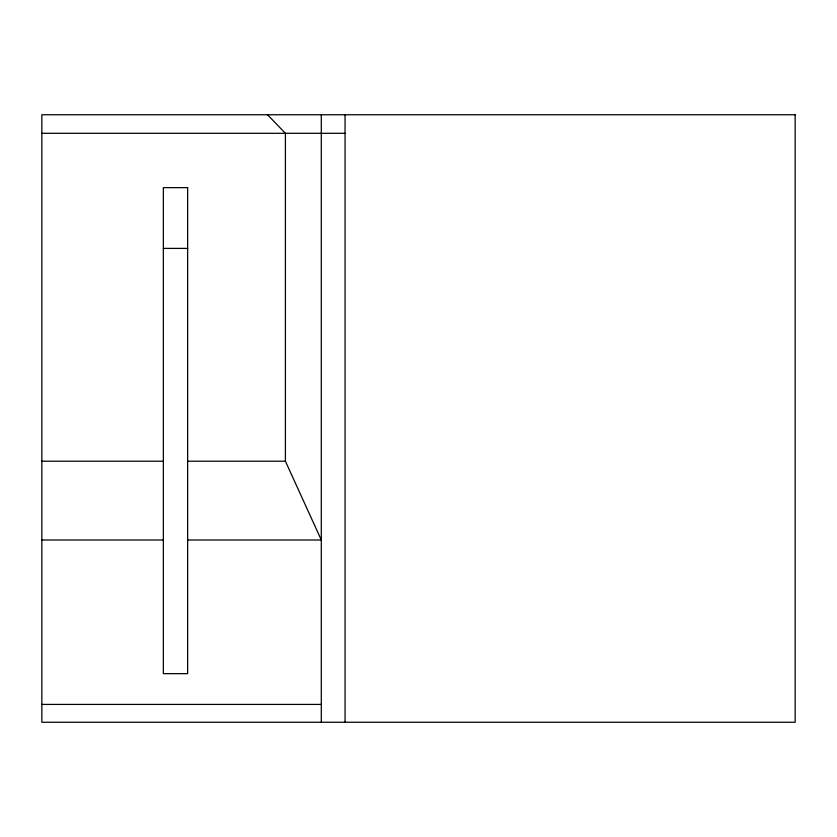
<?xml version="1.0" encoding="UTF-8"?>
<svg xmlns="http://www.w3.org/2000/svg" width="837" height="837" viewBox="0 0 837 837"><rect width="100%" height="100%" fill="white"/><g stroke="black" fill="none" stroke-linecap="round" stroke-linejoin="round"><path stroke-width="1.26" d="M345.053 722.247L345.053 114.753M41.85 133.313L344.98 133.313M163.351 248.401L187.645 248.401M41.85 461.208L163.351 461.208M187.645 461.208L285.407 461.208L321.303 540.001L187.645 540.001M41.85 540.001L163.351 540.001M41.85 704.419L321.303 704.419M267.526 114.753L285.407 133.313L285.407 461.208M321.303 114.753L321.303 722.247M795.15 114.753L41.85 114.753L41.85 722.247L795.15 722.247L795.15 114.753M187.645 187.645L163.351 187.645L163.351 673.649L187.645 673.649L187.645 187.645"/></g></svg>
